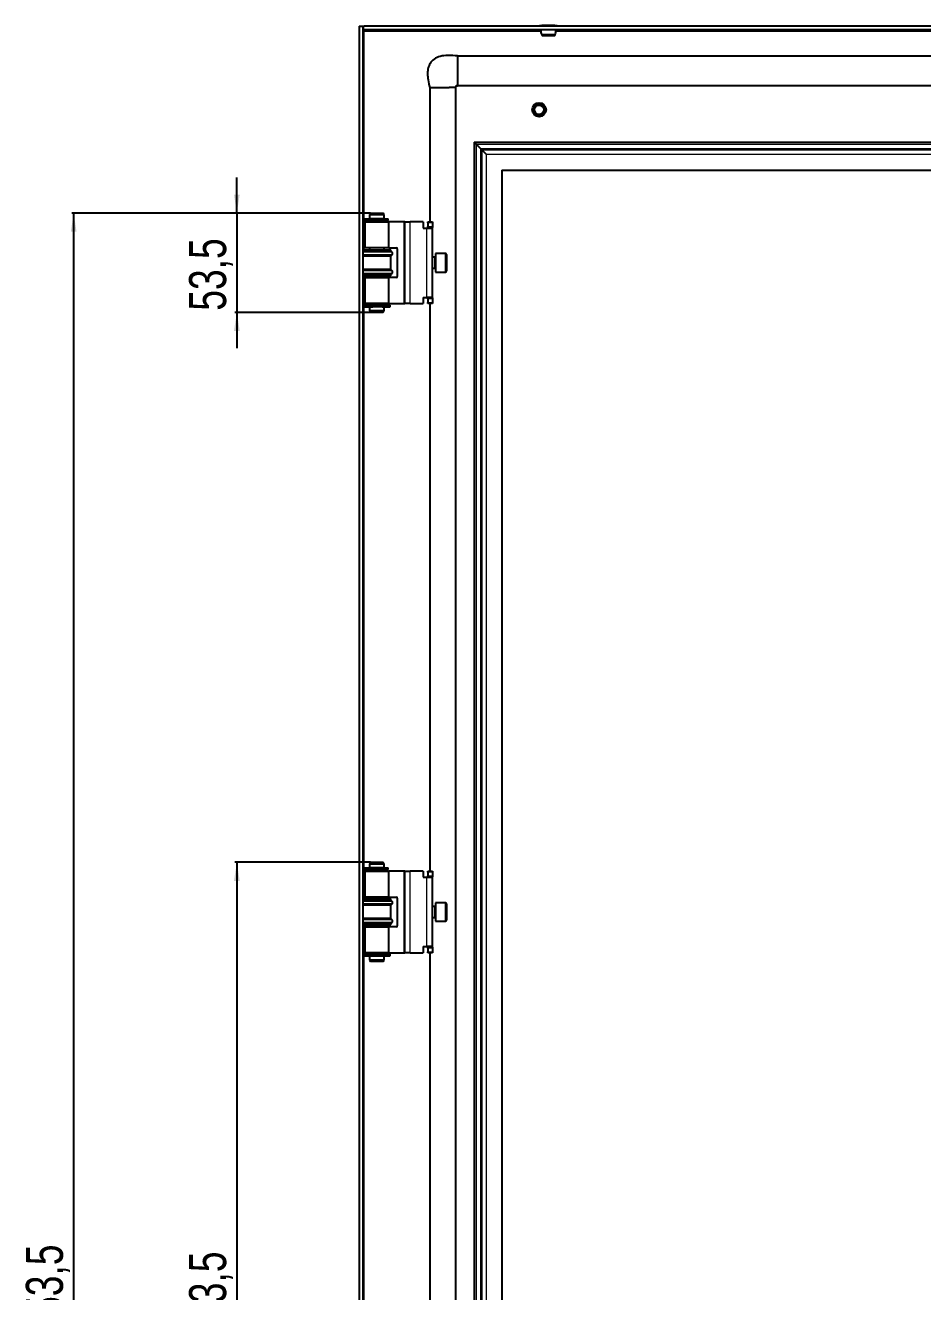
# Model space of a CAD drawing. Header units: millimetres. Extents: x -525 to 1603, y -785 to 978.
# Drawn here: x 635 to 1119, y 107 to 789 of the extents above; entities that cross this region are included whole.
import ezdxf

# ---------------------------------------------------------------- set-up
doc = ezdxf.new("R2010")
doc.units = ezdxf.units.MM
doc.layers.add('FORMAT', color=7, linetype='Continuous')
doc.styles.add('SLDTEXTSTYLE0', font='TXT', dxfattribs={"width": 0.75})
doc.dimstyles.new('SLDDIMSTYLE0', dxfattribs={"dimtxt": 20, "dimasz": 10, "dimexe": 0, "dimexo": 0.0625, "dimgap": 5, "dimtad": 2, "dimdec": 1, "dimrnd": 1e-09, "dimzin": 12, "dimdsep": 46, "dimtxsty": 'SLDTEXTSTYLE0', "dimsah": 1, "dimcen": 0.09, "dimadec": 0, "dimazin": 3, "dimtfac": 1, "dimtofl": 0, "dimtmove": 0, "dimatfit": 3, "dimfxl": 0, "dimfrac": 2, "dimtolj": 1, "dimtzin": 12, "dimarcsym": 0})
doc.dimstyles.new('SLDDIMSTYLE1', dxfattribs={"dimtxt": 20, "dimasz": 10, "dimexe": 0, "dimexo": 0.0625, "dimgap": 5, "dimtad": 2, "dimdec": 1, "dimrnd": 1e-09, "dimzin": 12, "dimdsep": 46, "dimtxsty": 'SLDTEXTSTYLE0', "dimsah": 1, "dimcen": 0.09, "dimadec": 0, "dimazin": 3, "dimtfac": 1, "dimtmove": 0, "dimatfit": 0, "dimfxl": 0, "dimfrac": 2, "dimtolj": 1, "dimtzin": 12, "dimarcsym": 0})

# ---------------------------------------------------------------- blocks, each defined once
blk = doc.blocks.new('_D_6')
at = {"layer": 'FORMAT'}
for p, q in [((820.76, 688.21), (659.69, 688.21)), ((660.69, -465.29), (660.69, 688.21)), ((820.76, -465.29), (659.69, -465.29))]:
    blk.add_line(p, q, dxfattribs=at)
for points in [[(660.69, 688.21), (659.15, 678.21), (662.23, 678.21)], [(660.69, -465.29), (662.23, -455.29), (659.15, -455.29)]]:
    blk.add_solid(points, dxfattribs=at)
at = {"layer": 'FORMAT', "insert": (634.91, 70.82), "char_height": 20, "attachment_point": 1, "rotation": 90, "style": 'SLDTEXTSTYLE0'}
blk.add_mtext('1153,5', dxfattribs=at)
blk = doc.blocks.new('_D_7')
at = {"layer": 'FORMAT'}
for p, q in [((748.69, 688.21), (748.69, 707.44)), ((820.76, 688.21), (747.69, 688.21)), ((748.69, 688.21), (748.69, 634.71)), ((820.76, 634.71), (747.69, 634.71)), ((748.69, 634.71), (748.69, 615.48))]:
    blk.add_line(p, q, dxfattribs=at)
for points in [[(748.69, 688.21), (750.23, 698.21), (747.15, 698.21)], [(748.69, 634.71), (747.15, 624.71), (750.23, 624.71)]]:
    blk.add_solid(points, dxfattribs=at)
at = {"layer": 'FORMAT', "insert": (722.91, 635.6), "char_height": 20, "attachment_point": 1, "rotation": 90, "style": 'SLDTEXTSTYLE0'}
blk.add_mtext('53,5', dxfattribs=at)
blk = doc.blocks.new('_D_10')
at = {"layer": 'FORMAT'}
for p, q in [((820.76, 338.21), (747.69, 338.21)), ((748.69, 338.21), (748.69, -115.29)), ((820.76, -115.29), (747.69, -115.29))]:
    blk.add_line(p, q, dxfattribs=at)
for points in [[(748.69, 338.21), (747.15, 328.21), (750.23, 328.21)], [(748.69, -115.29), (750.23, -105.29), (747.15, -105.29)]]:
    blk.add_solid(points, dxfattribs=at)
at = {"layer": 'FORMAT', "insert": (722.91, 78.21), "char_height": 20, "attachment_point": 1, "rotation": 90, "style": 'SLDTEXTSTYLE0'}
blk.add_mtext('453,5', dxfattribs=at)

msp = doc.modelspace()

# ---------------------------------------------------------------- linework, layer by layer
at = {"color": 7, "linetype": 'Continuous', "lineweight": 25}
for p, q in [((814.69, 788.96), (814.69, -566.04)), ((814.69, 788.96), (816.69, 788.96)), ((816.69, 788.96), (816.69, -566.04)), ((816.99, 786.96), (816.99, 788.96)), ((1406.39, 788.96), (816.99, 788.96)), ((1406.39, 786.96), (816.99, 786.96)), ((817.29, 786.36), (817.09, 786.96)), ((916.69, 784.35), (913.1, 784.35)), ((913.59, 783.96), (919.8, 783.96)), ((920.28, 784.35), (916.69, 784.35)), ((867.69, 772.96), (867.69, 757.13)), ((867.69, 772.96), (1355.69, 772.96)), ((852.69, 755.96), (853.67, 755.96)), ((852.69, 755.96), (852.69, 683.46)), ((853.67, 755.96), (856.12, 755.96)), ((856.12, 755.96), (859.69, 755.96)), ((859.69, 755.96), (863.26, 755.96)), ((866.69, 755.96), (866.69, -533.04)), ((867.69, 756.96), (1355.69, 756.96)), ((876.69, 726.46), (877.69, 725.46)), ((876.69, 726.46), (1346.69, 726.46)), ((876.69, 726.46), (876.69, -503.54)), ((877.79, 725.36), (880.1, 723.06)), ((880.1, 723.06), (880.79, 722.36)), ((880.79, 722.36), (883.1, 720.06)), ((891.69, 711.46), (1331.69, 711.46)), ((891.69, 711.46), (891.69, -488.54)), ((817.04, 685.16), (817.04, 684.26)), ((817.04, 685.16), (829.93, 685.16)), ((817.04, 684.26), (829.93, 684.26)), ((817.74, 683.46), (817.74, 669.46)), ((817.74, 683.46), (830.64, 683.46)), ((820.77, 688.21), (820.19, 687.21)), ((820.19, 687.21), (820.19, 685.21)), ((828.19, 687.21), (820.19, 687.21)), ((824.95, 685.21), (820.19, 685.21)), ((820.19, 684.21), (820.19, 683.46)), ((824.95, 684.21), (820.19, 684.21)), ((820.69, 685.21), (820.69, 685.16)), ((820.69, 684.26), (820.69, 684.21)), ((820.77, 688.21), (827.62, 688.21)), ((828.19, 685.21), (824.95, 685.21)), ((828.19, 684.21), (824.95, 684.21)), ((828.19, 687.21), (827.62, 688.21)), ((827.69, 685.16), (827.69, 685.21)), ((827.69, 684.21), (827.69, 684.26)), ((828.19, 685.21), (828.19, 687.21)), ((828.19, 683.46), (828.19, 684.21)), ((829.93, 685.16), (830.02, 685.16)), ((829.93, 684.26), (830.02, 684.26)), ((830.02, 684.26), (830.02, 685.16)), ((830.02, 685.16), (830.23, 685.16)), ((830.02, 684.26), (830.23, 684.26)), ((830.23, 684.26), (830.23, 685.16)), ((830.64, 669.46), (830.64, 683.46)), ((838.74, 683.46), (830.64, 683.46)), ((839.24, 683.46), (838.74, 683.46)), ((839.24, 683.46), (842.24, 683.46)), ((839.24, 639.46), (839.24, 683.46)), ((849.24, 683.46), (842.24, 683.46)), ((849.24, 683.46), (849.24, 680.16)), ((851.74, 683.46), (854.24, 683.46)), ((851.74, 682.96), (851.74, 683.46)), ((851.74, 682.96), (851.74, 680.96)), ((854.24, 683.46), (854.24, 682.96)), ((854.24, 682.96), (854.24, 680.96)), ((849.24, 680.16), (851.24, 680.16)), ((851.24, 680.16), (854.24, 680.16)), ((851.74, 680.46), (851.74, 680.96)), ((854.24, 680.46), (851.74, 680.46)), ((851.74, 680.46), (851.74, 680.16)), ((854.24, 680.96), (854.24, 680.46)), ((854.24, 680.16), (854.24, 680.46)), ((854.24, 642.76), (854.24, 680.16)), ((830.64, 669.46), (817.74, 669.46)), ((820.19, 669.46), (820.19, 668.46)), ((828.19, 668.46), (828.19, 669.46)), ((830.64, 669.46), (834.74, 669.46)), ((816.69, 668.46), (831.69, 668.46)), ((831.69, 667.86), (816.69, 667.86)), ((831.69, 665.06), (816.69, 665.06)), ((831.69, 667.86), (831.69, 668.46)), ((832.39, 667.18), (831.69, 667.86)), ((831.69, 665.06), (832.39, 665.75)), ((831.69, 657.86), (831.69, 665.06)), ((835.24, 668.96), (835.24, 653.96)), ((855.49, 664.46), (854.24, 664.46)), ((861.14, 666.46), (855.74, 666.46)), ((855.74, 666.46), (855.74, 656.46)), ((861.74, 665.86), (861.74, 657.06)), ((831.69, 657.86), (816.69, 657.86)), ((832.39, 657.18), (831.69, 657.86)), ((831.69, 655.06), (832.39, 655.75)), ((854.24, 658.46), (855.49, 658.46)), ((855.74, 656.46), (861.14, 656.46)), ((831.69, 655.06), (816.69, 655.06)), ((816.69, 654.46), (831.69, 654.46)), ((817.74, 653.46), (817.74, 639.46)), ((817.74, 653.46), (830.64, 653.46)), ((820.19, 654.46), (820.19, 653.46)), ((828.19, 653.46), (828.19, 654.46)), ((830.64, 639.46), (830.64, 653.46)), ((834.74, 653.46), (830.64, 653.46)), ((831.69, 654.46), (831.69, 655.06)), ((849.24, 642.76), (851.24, 642.76)), ((849.24, 642.76), (849.24, 639.46)), ((854.24, 642.76), (851.24, 642.76)), ((851.74, 642.76), (851.74, 642.46)), ((851.74, 642.46), (854.24, 642.46)), ((851.74, 641.96), (851.74, 642.46)), ((851.74, 641.96), (851.74, 639.96)), ((854.24, 642.46), (854.24, 642.76)), ((854.24, 642.46), (854.24, 641.96)), ((854.24, 641.96), (854.24, 639.96)), ((817.04, 638.66), (817.04, 637.76)), ((817.04, 638.66), (821.04, 638.66)), ((817.04, 637.76), (821.04, 637.76)), ((830.64, 639.46), (817.74, 639.46)), ((820.19, 639.46), (820.19, 638.71)), ((824.95, 638.71), (820.19, 638.71)), ((820.19, 637.71), (820.19, 635.71)), ((824.95, 637.71), (820.19, 637.71)), ((820.19, 635.71), (820.77, 634.71)), ((820.19, 635.71), (824.95, 635.71)), ((820.69, 638.71), (820.69, 638.66)), ((820.69, 637.76), (820.69, 637.71)), ((821.04, 638.66), (821.68, 638.66)), ((821.04, 637.76), (821.68, 637.76)), ((821.68, 638.66), (822.02, 638.66)), ((821.68, 637.76), (822.02, 637.76)), ((822.02, 638.66), (822.03, 638.66)), ((822.02, 637.76), (822.03, 637.76)), ((822.03, 637.76), (822.03, 638.66)), ((828.19, 638.71), (824.95, 638.71)), ((828.19, 637.71), (824.95, 637.71)), ((824.95, 635.71), (828.19, 635.71)), ((827.12, 638.66), (827.12, 637.76)), ((827.12, 638.66), (827.14, 638.66)), ((827.12, 637.76), (827.14, 637.76)), ((827.14, 638.66), (828.43, 638.66)), ((827.14, 637.76), (828.43, 637.76)), ((827.62, 634.71), (828.19, 635.71)), ((827.69, 638.66), (827.69, 638.71)), ((827.69, 637.71), (827.69, 637.76)), ((828.19, 638.71), (828.19, 639.46)), ((828.19, 635.71), (828.19, 637.71)), ((828.43, 638.66), (829.16, 638.66)), ((828.43, 637.76), (829.16, 637.76)), ((829.16, 638.66), (831.34, 638.66)), ((829.16, 637.76), (831.34, 637.76)), ((830.64, 639.46), (838.74, 639.46)), ((831.34, 637.76), (831.34, 638.66)), ((838.74, 639.46), (839.24, 639.46)), ((842.24, 639.46), (839.24, 639.46)), ((842.24, 639.46), (849.24, 639.46)), ((851.74, 639.46), (851.74, 639.96)), ((854.24, 639.46), (851.74, 639.46)), ((852.69, 639.46), (852.69, 333.46)), ((854.24, 639.96), (854.24, 639.46)), ((824.84, 634.71), (820.77, 634.71)), ((827.62, 634.71), (824.84, 634.71)), ((817.04, 335.16), (817.04, 334.26)), ((817.04, 335.16), (829.93, 335.16)), ((820.77, 338.21), (820.19, 337.21)), ((820.19, 337.21), (820.19, 335.21)), ((828.19, 337.21), (820.19, 337.21)), ((824.95, 335.21), (820.19, 335.21)), ((820.69, 335.21), (820.69, 335.16)), ((820.77, 338.21), (827.62, 338.21)), ((828.19, 335.21), (824.95, 335.21)), ((828.19, 337.21), (827.62, 338.21)), ((827.69, 335.16), (827.69, 335.21)), ((828.19, 335.21), (828.19, 337.21)), ((829.93, 335.16), (830.02, 335.16)), ((830.02, 334.26), (830.02, 335.16)), ((830.02, 335.16), (830.23, 335.16)), ((830.23, 334.26), (830.23, 335.16)), ((817.04, 334.26), (829.93, 334.26)), ((817.74, 333.46), (817.74, 319.46)), ((817.74, 333.46), (830.64, 333.46)), ((820.19, 334.21), (820.19, 333.46)), ((824.95, 334.21), (820.19, 334.21)), ((820.69, 334.26), (820.69, 334.21)), ((828.19, 334.21), (824.95, 334.21)), ((827.69, 334.21), (827.69, 334.26)), ((828.19, 333.46), (828.19, 334.21)), ((829.93, 334.26), (830.02, 334.26)), ((830.02, 334.26), (830.23, 334.26)), ((830.64, 319.46), (830.64, 333.46)), ((838.74, 333.46), (830.64, 333.46)), ((839.24, 333.46), (838.74, 333.46)), ((839.24, 333.46), (842.24, 333.46)), ((839.24, 289.46), (839.24, 333.46)), ((849.24, 333.46), (842.24, 333.46)), ((849.24, 333.46), (849.24, 330.16)), ((849.24, 330.16), (851.24, 330.16)), ((851.24, 330.16), (854.24, 330.16)), ((851.74, 333.46), (854.24, 333.46)), ((851.74, 332.96), (851.74, 333.46)), ((851.74, 332.96), (851.74, 330.96)), ((851.74, 330.46), (851.74, 330.96)), ((854.24, 330.46), (851.74, 330.46)), ((851.74, 330.46), (851.74, 330.16)), ((854.24, 333.46), (854.24, 332.96)), ((854.24, 332.96), (854.24, 330.96)), ((854.24, 330.96), (854.24, 330.46)), ((854.24, 330.16), (854.24, 330.46)), ((854.24, 292.76), (854.24, 330.16)), ((816.69, 318.46), (831.69, 318.46)), ((831.69, 317.86), (816.69, 317.86)), ((831.69, 315.06), (816.69, 315.06)), ((830.64, 319.46), (817.74, 319.46)), ((820.19, 319.46), (820.19, 318.46)), ((828.19, 318.46), (828.19, 319.46)), ((830.64, 319.46), (834.74, 319.46)), ((831.69, 317.86), (831.69, 318.46)), ((832.39, 317.18), (831.69, 317.86)), ((831.69, 315.06), (832.39, 315.75)), ((831.69, 307.86), (831.69, 315.06)), ((835.24, 318.96), (835.24, 303.96)), ((855.49, 314.46), (854.24, 314.46)), ((861.14, 316.46), (855.74, 316.46)), ((855.74, 316.46), (855.74, 306.46)), ((861.74, 315.86), (861.74, 307.06)), ((831.69, 307.86), (816.69, 307.86)), ((832.39, 307.18), (831.69, 307.86)), ((854.24, 308.46), (855.49, 308.46)), ((831.69, 305.06), (816.69, 305.06)), ((816.69, 304.46), (831.69, 304.46)), ((817.74, 303.46), (817.74, 289.46)), ((817.74, 303.46), (830.64, 303.46)), ((820.19, 304.46), (820.19, 303.46)), ((828.19, 303.46), (828.19, 304.46)), ((830.64, 289.46), (830.64, 303.46)), ((834.74, 303.46), (830.64, 303.46)), ((831.69, 305.06), (832.39, 305.75)), ((831.69, 304.46), (831.69, 305.06)), ((855.74, 306.46), (861.14, 306.46)), ((817.04, 288.66), (817.04, 287.76)), ((817.04, 288.66), (821.04, 288.66)), ((817.04, 287.76), (821.04, 287.76)), ((830.64, 289.46), (817.74, 289.46)), ((820.19, 289.46), (820.19, 288.71)), ((824.95, 288.71), (820.19, 288.71)), ((820.19, 287.71), (820.19, 285.71)), ((824.95, 287.71), (820.19, 287.71)), ((820.69, 288.71), (820.69, 288.66)), ((820.69, 287.76), (820.69, 287.71)), ((821.04, 288.66), (821.68, 288.66)), ((821.04, 287.76), (821.68, 287.76)), ((821.68, 288.66), (822.02, 288.66)), ((821.68, 287.76), (822.02, 287.76)), ((822.02, 288.66), (822.03, 288.66)), ((822.02, 287.76), (822.03, 287.76)), ((822.03, 287.76), (822.03, 288.66)), ((828.19, 288.71), (824.95, 288.71)), ((828.19, 287.71), (824.95, 287.71)), ((827.12, 288.66), (827.12, 287.76)), ((827.12, 288.66), (827.14, 288.66)), ((827.12, 287.76), (827.14, 287.76)), ((827.14, 288.66), (828.43, 288.66)), ((827.14, 287.76), (828.43, 287.76)), ((827.69, 288.66), (827.69, 288.71)), ((827.69, 287.71), (827.69, 287.76)), ((828.19, 288.71), (828.19, 289.46)), ((828.19, 285.71), (828.19, 287.71)), ((828.43, 288.66), (829.16, 288.66)), ((828.43, 287.76), (829.16, 287.76)), ((829.16, 288.66), (831.34, 288.66)), ((829.16, 287.76), (831.34, 287.76)), ((830.64, 289.46), (838.74, 289.46)), ((831.34, 287.76), (831.34, 288.66)), ((838.74, 289.46), (839.24, 289.46)), ((842.24, 289.46), (839.24, 289.46)), ((842.24, 289.46), (849.24, 289.46)), ((849.24, 292.76), (851.24, 292.76)), ((849.24, 292.76), (849.24, 289.46)), ((854.24, 292.76), (851.24, 292.76)), ((851.74, 292.76), (851.74, 292.46)), ((851.74, 292.46), (854.24, 292.46)), ((851.74, 291.96), (851.74, 292.46)), ((851.74, 291.96), (851.74, 289.96)), ((851.74, 289.46), (851.74, 289.96)), ((854.24, 289.46), (851.74, 289.46)), ((852.69, 289.46), (852.69, -66.54)), ((854.24, 292.46), (854.24, 292.76)), ((854.24, 292.46), (854.24, 291.96)), ((854.24, 291.96), (854.24, 289.96)), ((854.24, 289.96), (854.24, 289.46)), ((820.19, 285.71), (820.77, 284.71)), ((820.19, 285.71), (824.95, 285.71)), ((824.84, 284.71), (820.77, 284.71)), ((827.62, 284.71), (824.84, 284.71)), ((824.95, 285.71), (828.19, 285.71)), ((827.62, 284.71), (828.19, 285.71))]:
    msp.add_line(p, q, dxfattribs=at)
at = {"color": 8, "linetype": 'Continuous', "lineweight": 18}
for p, q in [((817.29, 685.16), (817.29, 786.36)), ((817.29, 786.36), (912.65, 786.36)), ((916.69, 789.09), (911.83, 789.09)), ((916.69, 789.21), (911.94, 789.21)), ((921.44, 789.21), (916.69, 789.21)), ((921.55, 789.09), (916.69, 789.09)), ((920.74, 786.36), (1302.65, 786.36)), ((877.69, 725.46), (1345.69, 725.46)), ((877.69, 725.46), (877.69, -502.54)), ((877.79, 725.36), (1345.59, 725.36)), ((877.79, 725.36), (877.79, -502.44)), ((880.1, 723.06), (1343.28, 723.06)), ((880.1, 723.06), (880.1, -500.13)), ((880.79, 722.36), (880.79, -499.44)), ((880.79, 722.36), (1342.59, 722.36)), ((883.1, 720.06), (883.1, -497.13)), ((883.1, 720.06), (1340.28, 720.06)), ((817.29, 668.46), (817.29, 684.26)), ((829.93, 685.16), (829.93, 684.26)), ((838.74, 683.46), (838.74, 639.46)), ((842.24, 639.46), (842.24, 683.46)), ((854.24, 682.96), (851.74, 682.96)), ((851.24, 642.76), (851.24, 680.16)), ((851.74, 680.96), (854.24, 680.96)), ((832.39, 667.18), (816.69, 667.18)), ((832.39, 665.75), (816.69, 665.75)), ((855.49, 664.06), (855.49, 664.46)), ((855.49, 658.46), (855.49, 664.06)), ((861.14, 656.46), (861.14, 666.46)), ((832.39, 657.18), (816.69, 657.18)), ((832.39, 655.75), (816.69, 655.75)), ((817.29, 638.66), (817.29, 654.46)), ((854.24, 641.96), (851.74, 641.96)), ((817.29, 335.16), (817.29, 637.76)), ((821.04, 638.66), (821.04, 637.76)), ((821.68, 638.66), (821.68, 637.76)), ((822.02, 638.66), (822.02, 637.76)), ((827.14, 638.66), (827.14, 637.76)), ((828.43, 638.66), (828.43, 637.76)), ((829.16, 638.66), (829.16, 637.76)), ((851.74, 639.96), (854.24, 639.96)), ((829.93, 335.16), (829.93, 334.26)), ((817.29, 318.46), (817.29, 334.26)), ((838.74, 333.46), (838.74, 289.46)), ((842.24, 289.46), (842.24, 333.46)), ((851.24, 292.76), (851.24, 330.16)), ((854.24, 332.96), (851.74, 332.96)), ((851.74, 330.96), (854.24, 330.96)), ((832.39, 317.18), (816.69, 317.18)), ((832.39, 315.75), (816.69, 315.75)), ((855.49, 314.06), (855.49, 314.46)), ((855.49, 308.46), (855.49, 314.06)), ((861.14, 306.46), (861.14, 316.46)), ((832.39, 307.18), (816.69, 307.18)), ((832.39, 305.75), (816.69, 305.75)), ((817.29, 288.66), (817.29, 304.46)), ((817.29, -64.84), (817.29, 287.76)), ((821.04, 288.66), (821.04, 287.76)), ((821.68, 288.66), (821.68, 287.76)), ((822.02, 288.66), (822.02, 287.76)), ((827.14, 288.66), (827.14, 287.76)), ((828.43, 288.66), (828.43, 287.76)), ((829.16, 288.66), (829.16, 287.76)), ((854.24, 291.96), (851.74, 291.96)), ((851.74, 289.96), (854.24, 289.96))]:
    msp.add_line(p, q, dxfattribs=at)
at = {"color": 7, "linetype": 'Continuous', "lineweight": 25}
for radius in [3.75, 3, 2.5]:
    msp.add_circle((911.69, 743.96), radius, dxfattribs=at)
for centre, radius, start, end in [((911.96, 789.09), 0.126, 96.02558, 180), ((937.6, 789.03), 25.77, 179.86102, 180.13898), ((916.69, 744.21), 45.25, 90.0016, 96.02558), ((918.81, 786.7), 6.18, 177.53422, 202.36543), ((916.69, 744.21), 45.25, 83.97442, 89.9984), ((914.57, 786.7), 6.18, 337.63457, 2.46578), ((921.43, 789.09), 0.126, 0, 83.97442), ((895.79, 789.03), 25.77, 359.86102, 0.13898), ((913.59, 784.46), 0.5, 193.38346, 270), ((919.8, 784.46), 0.5, 270, 346.61654), ((834.74, 668.96), 0.5, 0, 90), ((831.69, 666.46), 1, 314.427, 45.573), ((855.49, 664.71), 0.25, 270, 360), ((861.14, 665.86), 0.6, 0, 90), ((831.69, 656.46), 1, 314.427, 45.573), ((855.49, 658.21), 0.25, 0, 90), ((861.14, 657.06), 0.6, 270, 0), ((834.74, 653.96), 0.5, 270, 0), ((831.69, 316.46), 1, 314.427, 45.573), ((834.74, 318.96), 0.5, 0, 90), ((855.49, 314.71), 0.25, 270, 0), ((861.14, 315.86), 0.6, 360, 90), ((855.49, 308.21), 0.25, 0, 90), ((831.69, 306.46), 1, 314.427, 45.573), ((834.74, 303.96), 0.5, 270, 0), ((861.14, 307.06), 0.6, 270, 0)]:
    msp.add_arc(centre, radius, start, end, dxfattribs=at)
for points, knots in [([(816.99, 787.26), (816.96, 787.34), (816.85, 787.66), (816.73, 788.23), (816.71, 788.72), (816.69, 788.96)], [0, 0, 0, 0, 0.1417423, 0.5662026, 1, 1, 1, 1]), ([(816.99, 786.96), (817.04, 786.96), (817.09, 786.9), (817.19, 786.68), (817.24, 786.52), (817.29, 786.36)], [0, 0, 0, 0, 0.5, 0.5, 1, 1, 1, 1]), ([(867.69, 772.96), (865.96, 773.13), (862.83, 773.44), (858.5, 772.92), (855.07, 771.49), (852.85, 769.18), (851.77, 766.41), (851.45, 763.36), (851.74, 759.8), (852.36, 757.31), (852.69, 755.96)], [0, 0, 0, 0, 0.176713, 0.320911, 0.440308, 0.54837, 0.6374, 0.738878, 0.858543, 1, 1, 1, 1]), ([(866.58, 755.96), (866.55, 755.96), (866.47, 755.96), (866.01, 755.96), (865.71, 755.96)], [0, 0, 0, 0, 0.356727, 1, 1, 1, 1]), ([(866.66, 755.96), (866.67, 756.1), (866.7, 756.34), (866.83, 756.54), (866.95, 756.63), (867, 756.74), (867.02, 756.81), (867.04, 756.86), (867.05, 756.9), (867.07, 756.94), (867.1, 756.98), (867.16, 757.04), (867.28, 757.1), (867.47, 757.13), (867.61, 757.13), (867.69, 757.13)], [0, 0, 0, 0, 0.233411, 0.418546, 0.549351, 0.595026, 0.631329, 0.647111, 0.661994, 0.676639, 0.691742, 0.725563, 0.766794, 0.872627, 1, 1, 1, 1]), ([(866.69, 755.96), (866.84, 756.19), (867.11, 756.59), (867.51, 756.85), (867.69, 756.96)], [0, 0, 0, 0, 0.561561, 1, 1, 1, 1])]:
    msp.add_open_spline(points, degree=3, knots=knots, dxfattribs=at)
msp.add_open_spline([(865.71, 755.96), (865.38, 755.96), (864.72, 755.96), (863.75, 755.96), (863.26, 755.96)], degree=3, dxfattribs=at)

# ---------------------------------------------------------------- dimensions: what is measured, and where the dimension line sits
at = {"layer": 'FORMAT'}
for base, p1, p2, dimstyle, picture, middle in [((748.69, 634.71), (820.77, 688.21), (820.77, 634.71), 'SLDDIMSTYLE1', '_D_7', (748.69, 661.46)), ((660.69, 688.21), (820.77, -465.29), (820.77, 688.21), 'SLDDIMSTYLE0', '_D_6', (660.69, 111.46)), ((748.69, -115.29), (820.77, 338.21), (820.77, -115.29), 'SLDDIMSTYLE0', '_D_10', (748.69, 111.46))]:
    dim = msp.add_linear_dim(base=base, p1=p1, p2=p2, angle=90, dimstyle=dimstyle, dxfattribs=at)
    dim.commit()
    dim.dimension.update_dxf_attribs({"geometry": picture, "text_midpoint": middle, "dimtype": 160})

doc.saveas('drawing.dxf')
